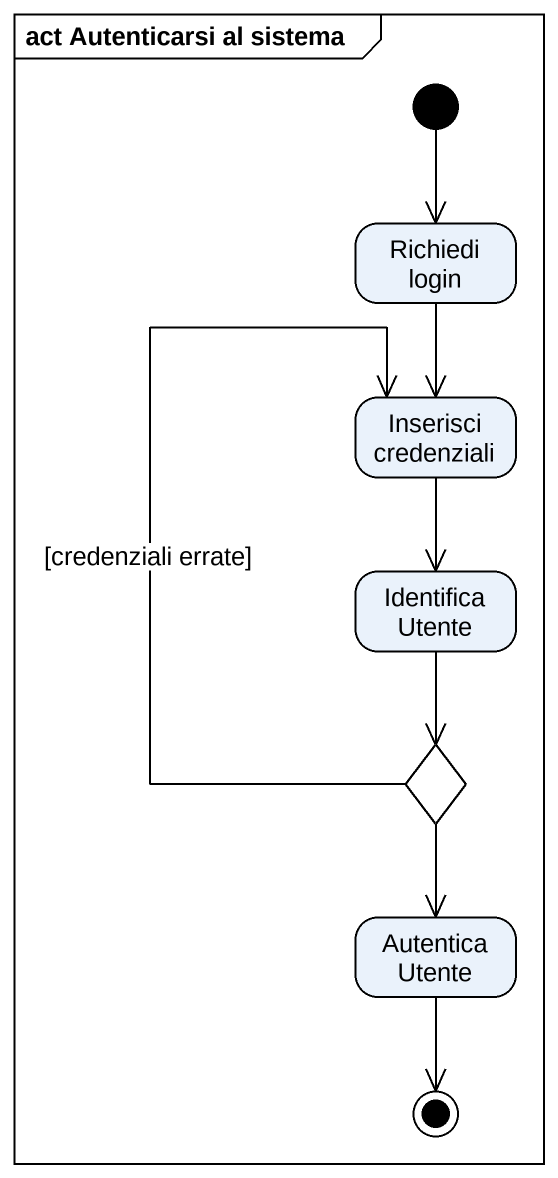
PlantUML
@startuml
mainframe act Autenticarsi al sistema
hide empty description
state "Richiedi login" as Richiedi_login
state "Inserisci credenziali" as Inserisci_credenziali
state "Identifica Utente" as Identifica_Utente
state choice1 <<choice>>
state "Autentica Utente" as Autentica_Utente
[*] --> Richiedi_login
Richiedi_login --> Inserisci_credenziali
Inserisci_credenziali --> Identifica_Utente
Identifica_Utente --> choice1
choice1 -up-> Inserisci_credenziali : [credenziali errate]
choice1 --> Autentica_Utente
Autentica_Utente --> [*]
@enduml
